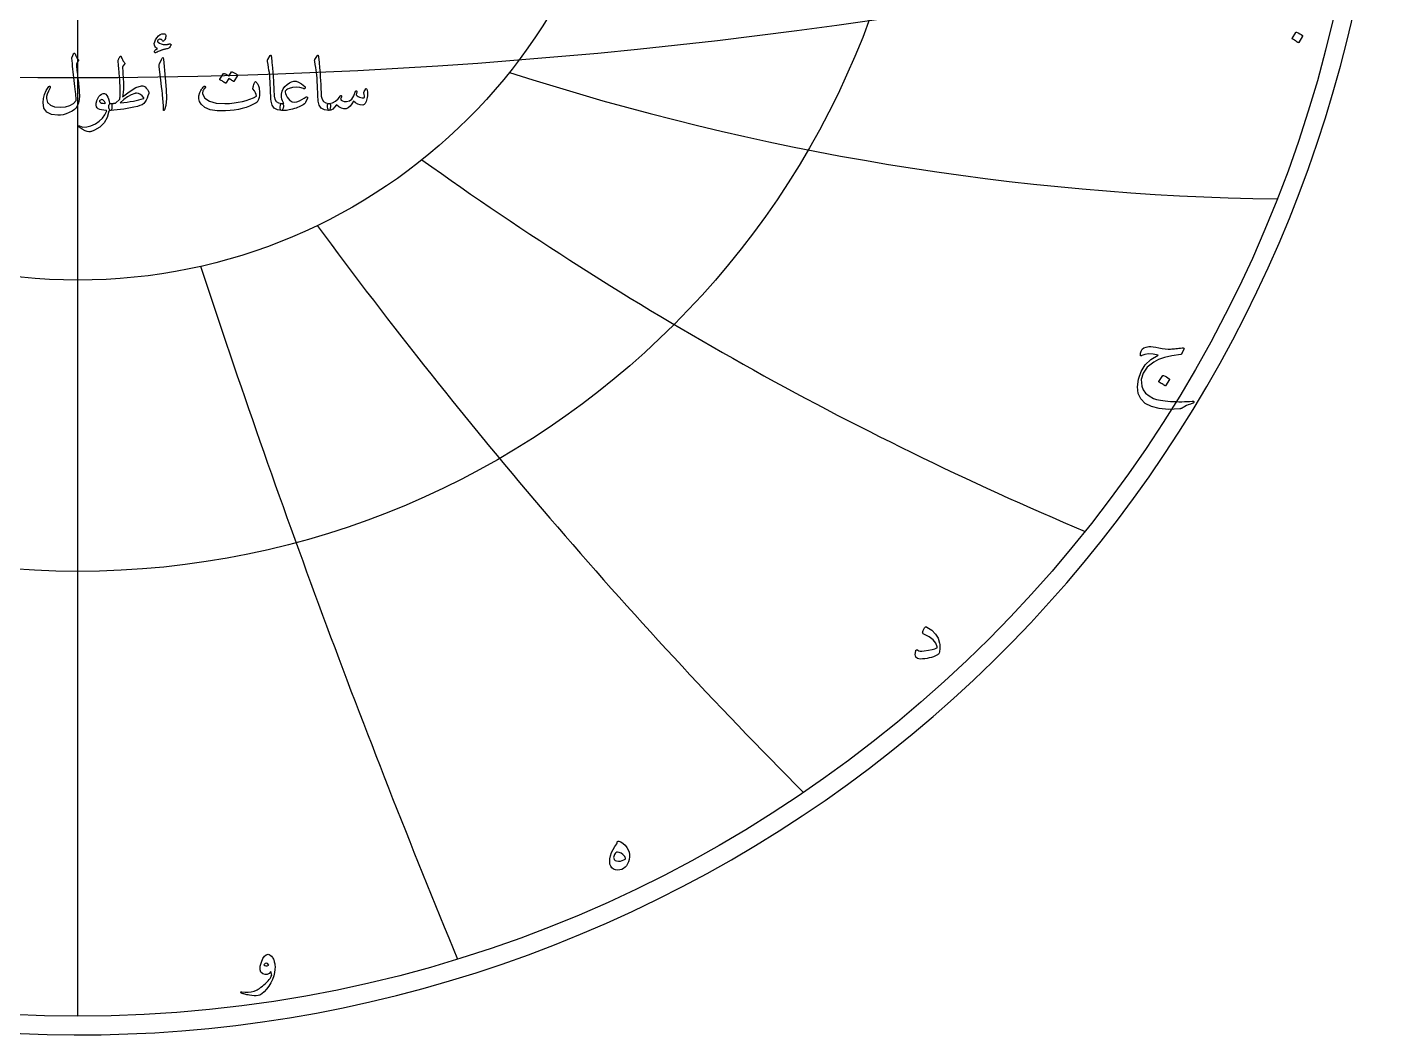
# Model space of a CAD drawing. Header units: millimetres. Extents: x -69 to 69, y -69 to 71.
# Drawn here: x -2.7 to 68.9, y -68.9 to -15.8 of the extents above; entities that cross this region are included whole.
import ezdxf

# ---------------------------------------------------------------- set-up
doc = ezdxf.new("R2010")
doc.units = ezdxf.units.MM
for name, color, linetype in [('CUT_OUTER', 1, 'Continuous'), ('ENGRAVE', 7, 'Continuous'), ('ENGRAVE_FINE', 8, 'Continuous'), ('TEXT', 5, 'Continuous')]:
    doc.layers.add(name, color=color, linetype=linetype)

msp = doc.modelspace()

# ---------------------------------------------------------------- linework, layer by layer
at = {"layer": 'CUT_OUTER'}
msp.add_arc((-0.0002, -0.0002), 68.9324, 142.382592, 87.802872, dxfattribs=at)
at = {"layer": 'ENGRAVE'}
for points in [[(0, -67.95), (0, 67.95)], [(0, -67.95), (0, -29.1157)]]:
    msp.add_lwpolyline(points, dxfattribs=at)
for radius in [67.95, 44.4794, 29.1157]:
    msp.add_circle((0, 0), radius, dxfattribs=at)
for centre, radius, start, end in [((65.1667, 112.872), 137.7142, 252.067378, 269.203087), ((122.6791, 122.6791), 179.1053, 234.296332, 247.148114), ((225.1133, 129.9693), 263.7166, 216.320899, 224.888753), ((501.8118, 134.4601), 521.4144, 198.198815, 202.482742)]:
    msp.add_arc(centre, radius, start, end, dxfattribs=at)
at = {"layer": 'ENGRAVE_FINE'}
msp.add_arc((0, 273.3699), 291.7938, 256.701805, 283.298195, dxfattribs=at)
at = {"layer": 'TEXT'}
for points in [[(4.776, -16.8983), (4.7237, -16.9081), (4.6751, -16.9173), (4.6302, -16.9261), (4.5892, -16.9344), (4.5521, -16.9425), (4.5194, -16.9505), (4.4909, -16.9585), (4.4666, -16.9666), (4.442, -16.9757), (4.4124, -16.9872), (4.3777, -17.0009), (4.338, -17.0168), (4.2933, -17.0353), (4.2436, -17.0565), (4.1888, -17.0805), (4.1291, -17.1072), (4.1047, -17.1153), (4.0838, -17.1153), (4.0665, -17.1072), (4.0527, -17.0911), (4.0444, -17.0517), (4.0678, -17.0058), (4.1228, -16.9533), (4.2094, -16.8942), (4.1431, -16.8566), (4.0929, -16.8159), (4.0587, -16.7722), (4.0407, -16.7255), (4.0371, -16.6373), (4.0587, -16.5416), (4.1054, -16.4384), (4.1773, -16.3276), (4.2629, -16.2284), (4.3511, -16.1599), (4.4418, -16.1219), (4.5349, -16.1146), (4.5869, -16.1277), (4.6223, -16.1548), (4.6412, -16.196), (4.6434, -16.2513), (4.6344, -16.311), (4.6193, -16.3658), (4.5982, -16.4155), (4.5711, -16.4602), (4.544, -16.4916), (4.5189, -16.5054), (4.4958, -16.5017), (4.4747, -16.4803), (4.4505, -16.4484), (4.4224, -16.4251), (4.3903, -16.4103), (4.3541, -16.404), (4.3162, -16.404), (4.2828, -16.412), (4.2539, -16.4281), (4.2295, -16.4522), (4.2117, -16.4813), (4.2064, -16.5085), (4.2137, -16.5336), (4.2335, -16.5567), (4.3079, -16.6117), (4.3983, -16.6521), (4.5048, -16.678), (4.6274, -16.6893), (4.638, -16.6889), (4.65, -16.6878), (4.6631, -16.6859), (4.6776, -16.6833), (4.6933, -16.6801), (4.7102, -16.6767), (4.7285, -16.6731), (4.7479, -16.6692), (4.769, -16.6653), (4.7881, -16.6617), (4.8052, -16.6583), (4.8202, -16.6551), (4.8336, -16.6525), (4.8454, -16.6506), (4.8557, -16.6495), (4.8645, -16.6491), (4.881, -16.6509), (4.8946, -16.6561), (4.9051, -16.6649), (4.9127, -16.6772), (4.9174, -16.689), (4.9197, -16.7003), (4.9195, -16.7111), (4.9167, -16.7214), (4.8778, -16.7943), (4.8413, -16.848), (4.8074, -16.8827), (4.776, -16.8983)], [(64.2459, -16.0442), (64.2513, -16.0388), (64.2588, -16.0356), (64.2684, -16.0345), (64.2802, -16.0356), (64.3636, -16.0694), (64.442, -16.1106), (64.5157, -16.1594), (64.5846, -16.2156), (64.5913, -16.2242), (64.5942, -16.2328), (64.5934, -16.2414), (64.5889, -16.2499), (64.3874, -16.5757), (64.3799, -16.5835), (64.3703, -16.5853), (64.3585, -16.5813), (64.3445, -16.5714), (64.3325, -16.5628), (64.3135, -16.55), (64.2875, -16.5328), (64.2545, -16.5114), (64.2141, -16.4857), (64.1656, -16.4557), (64.109, -16.4214), (64.0445, -16.3828), (64.0359, -16.3764), (64.0316, -16.3699), (64.0316, -16.3635), (64.0359, -16.3571)], [(-0.223, -17.1715), (-0.216, -17.1592), (-0.207, -17.1504), (-0.1959, -17.1451), (-0.1828, -17.1434), (-0.1698, -17.1457), (-0.1587, -17.1524), (-0.1497, -17.1637), (-0.1427, -17.1796), (-0.1052, -17.2717), (-0.0653, -17.3514), (-0.0229, -17.4184), (0.0221, -17.4729), (0.0354, -17.4925), (0.0392, -17.5151), (0.0334, -17.5407), (0.0181, -17.5694), (0.0083, -17.5832), (-0.001, -17.5965), (-0.0098, -17.6093), (-0.0181, -17.6216), (-0.0259, -17.6332), (-0.0332, -17.6437), (-0.0399, -17.6532), (-0.0462, -17.6618), (-0.0568, -17.6774), (-0.0643, -17.6959), (-0.0688, -17.7175), (-0.0703, -17.7422), (-0.0656, -17.8116), (-0.0593, -17.8873), (-0.0515, -17.9693), (-0.0422, -18.0576), (-0.0316, -18.1522), (-0.0201, -18.253), (-0.0075, -18.3601), (0.006, -18.4735), (0.0212, -18.5867), (0.0347, -18.693), (0.0463, -18.7926), (0.0563, -18.8854), (0.0647, -18.9717), (0.0718, -19.0517), (0.0777, -19.1254), (0.0824, -19.1929), (0.0877, -19.3925), (0.0713, -19.5816), (0.0334, -19.7602), (-0.0261, -19.9282), (-0.0841, -20.027), (-0.1738, -20.1181), (-0.2951, -20.2018), (-0.4481, -20.2779), (-0.6138, -20.3409), (-0.7696, -20.3854), (-0.9152, -20.4112), (-1.0509, -20.4185), (-1.3904, -20.3718), (-1.6335, -20.2437), (-1.7802, -20.0342), (-1.8304, -19.7434), (-1.8129, -19.5266), (-1.7561, -19.3144), (-1.6602, -19.1067), (-1.525, -18.9035), (-1.5147, -18.8917), (-1.5039, -18.8844), (-1.4926, -18.8817), (-1.4808, -18.8834), (-1.4683, -18.8882), (-1.4587, -18.8945), (-1.4522, -18.9023), (-1.4487, -18.9116), (-1.4462, -18.9254), (-1.4467, -18.9387), (-1.4502, -18.9515), (-1.4567, -18.9638), (-1.5489, -19.1434), (-1.6124, -19.2963), (-1.6474, -19.4227), (-1.6536, -19.5224), (-1.5866, -19.7371), (-1.4417, -19.8871), (-1.2189, -19.9722), (-0.9182, -19.9925), (-0.6472, -19.9632), (-0.4169, -19.8951), (-0.2273, -19.7883), (-0.0784, -19.6429), (-0.0815, -19.5727), (-0.0869, -19.4907), (-0.0946, -19.3969), (-0.1045, -19.2913), (-0.1169, -19.1736), (-0.1321, -19.0437), (-0.1501, -18.9014), (-0.1708, -18.7468), (-0.1904, -18.5873), (-0.209, -18.4303), (-0.2265, -18.2759), (-0.2431, -18.1239), (-0.2584, -17.9745), (-0.2723, -17.8275), (-0.2846, -17.6831), (-0.2954, -17.5412), (-0.3114, -17.4046), (-0.3107, -17.389), (-0.3084, -17.3745), (-0.3047, -17.3609), (-0.2994, -17.3483)], [(2.2283, -17.3162), (2.2378, -17.3059), (2.2464, -17.2991), (2.2539, -17.2958), (2.2604, -17.2961), (2.2682, -17.2996), (2.2755, -17.3061), (2.2823, -17.3157), (2.2886, -17.3282), (2.3141, -17.3825), (2.3383, -17.4327), (2.3613, -17.4789), (2.383, -17.5211), (2.4037, -17.5588), (2.4237, -17.5915), (2.4429, -17.6191), (2.4614, -17.6417), (2.4749, -17.6603), (2.4794, -17.6799), (2.4749, -17.7005), (2.4614, -17.7221), (2.381, -17.8225), (2.3707, -17.8399), (2.3639, -17.8597), (2.3606, -17.882), (2.3609, -17.9069), (2.374, -18.0965), (2.385, -18.2636), (2.3941, -18.408), (2.4011, -18.5298), (2.4064, -18.6292), (2.4101, -18.7066), (2.4124, -18.7619), (2.4131, -18.795), (2.4123, -18.893), (2.4096, -18.9859), (2.4052, -19.0738), (2.3991, -19.1567), (2.3914, -19.2345), (2.3825, -19.3074), (2.3723, -19.3752), (2.3609, -19.438), (2.6339, -19.229), (2.8702, -19.0683), (3.0699, -18.9558), (3.2329, -18.8915), (3.3055, -18.8744), (3.3706, -18.8673), (3.4281, -18.8704), (3.4781, -18.8834), (3.5486, -18.9201), (3.6157, -18.9779), (3.6792, -19.0567), (3.7393, -19.1567), (3.7486, -19.1805), (3.7523, -19.2079), (3.7506, -19.2388), (3.7433, -19.2732), (3.7033, -19.3968), (3.6559, -19.5143), (3.6009, -19.6258), (3.5383, -19.7313), (3.4776, -19.7991), (3.3917, -19.8579), (3.2806, -19.9076), (3.1445, -19.9483), (2.9623, -19.9886), (2.7813, -20.0252), (2.6016, -20.058), (2.4232, -20.087), (2.2462, -20.112), (2.0711, -20.1327), (1.8976, -20.1491), (1.726, -20.1613), (1.7066, -20.1558), (1.6888, -20.1392), (1.6725, -20.1116), (1.6577, -20.0729), (1.6446, -20.0254), (1.6376, -19.9795), (1.6366, -19.935), (1.6416, -19.8921), (1.6529, -19.8547), (1.6707, -19.8268), (1.6951, -19.8084), (1.726, -19.7997), (1.767, -19.7974), (1.8058, -19.7946), (1.8424, -19.7914), (1.8767, -19.7876), (1.9087, -19.7838), (1.9384, -19.7806), (1.9659, -19.7778), (1.9912, -19.7755), (2.2162, -19.5585), (2.2182, -19.5491), (2.2202, -19.5369), (2.2223, -19.522), (2.2243, -19.5043), (2.2263, -19.4838), (2.2283, -19.4606), (2.2303, -19.4346), (2.2323, -19.4058), (2.2341, -19.3746), (2.2353, -19.341), (2.2361, -19.3052), (2.2363, -19.2672), (2.2363, -19.2271), (2.2363, -19.1853), (2.2363, -19.1417), (2.2363, -19.0964), (2.2358, -19.0452), (2.2343, -18.9839), (2.2318, -18.9126), (2.2283, -18.8312), (2.2238, -18.7403), (2.2182, -18.6403), (2.2117, -18.5313), (2.2042, -18.4133), (2.1868, -18.1513), (2.171, -17.9441), (2.1567, -17.7916), (2.1439, -17.6939), (2.1336, -17.6311), (2.1268, -17.5834), (2.1236, -17.5508), (2.1238, -17.5332), (2.136, -17.5), (2.1484, -17.4689), (2.1611, -17.4398), (2.174, -17.4126), (2.1872, -17.387), (2.2007, -17.3624), (2.2143, -17.3388), (2.2283, -17.3162)], [(4.4104, -17.4689), (4.4488, -17.3945), (4.4797, -17.3684), (4.503, -17.3905), (4.5189, -17.4609), (4.6113, -18.4454), (4.6663, -19.0497), (4.6786, -19.5324), (4.6482, -19.8936), (4.5751, -20.1332), (4.5618, -20.1528), (4.55, -20.1633), (4.5397, -20.1648), (4.5309, -20.1573), (4.5239, -20.1455), (4.5189, -20.1302), (4.5158, -20.1113), (4.5148, -20.089), (4.5148, -19.9149), (4.5068, -19.7303), (4.4907, -19.5352), (4.4666, -19.3295), (4.4613, -19.2757), (4.4455, -19.1306), (4.4191, -18.894), (4.3822, -18.566), (4.2938, -17.8386), (4.2918, -17.7999), (4.2938, -17.7643), (4.2998, -17.7316), (4.3099, -17.702)], [(10.1488, -17.268), (10.1566, -17.2559), (10.1639, -17.2479), (10.1707, -17.2439), (10.177, -17.2439), (10.1865, -17.2491), (10.1951, -17.265), (10.2026, -17.2913), (10.2091, -17.3282), (10.2423, -17.6284), (10.2694, -17.9059), (10.2905, -18.1608), (10.3056, -18.3932), (10.3152, -18.5918), (10.3242, -18.7699), (10.3323, -18.9274), (10.3397, -19.0643), (10.3461, -19.1805), (10.3513, -19.2762), (10.3552, -19.3513), (10.3578, -19.4058), (10.3935, -19.5691), (10.4723, -19.6891), (10.5944, -19.766), (10.7597, -19.7997), (10.8056, -19.8117), (10.835, -19.8398), (10.8478, -19.884), (10.8441, -19.9443), (10.8252, -20.0393), (10.8049, -20.1071), (10.783, -20.1478), (10.7597, -20.1613), (10.5271, -20.1307), (10.3558, -20.0388), (10.2458, -19.8855), (10.1971, -19.6711), (10.1894, -19.5685), (10.1825, -19.4656), (10.1763, -19.3625), (10.1709, -19.2592), (10.166, -19.1556), (10.1614, -19.0517), (10.157, -18.9476), (10.1529, -18.8432), (10.1453, -18.6442), (10.1348, -18.465), (10.1212, -18.3056), (10.1046, -18.1661), (10.085, -18.0321), (10.0624, -17.8893), (10.0368, -17.7378), (10.0082, -17.5774), (10.0044, -17.5485), (10.0052, -17.5221), (10.0105, -17.4983), (10.0203, -17.4769)], [(12.6363, -17.268), (12.6441, -17.2559), (12.6514, -17.2479), (12.6582, -17.2439), (12.6645, -17.2439), (12.674, -17.2491), (12.6825, -17.265), (12.6901, -17.2913), (12.6966, -17.3282), (12.7298, -17.6284), (12.7569, -17.9059), (12.778, -18.1608), (12.793, -18.3932), (12.8027, -18.5918), (12.8116, -18.7699), (12.8198, -18.9274), (12.8272, -19.0643), (12.8336, -19.1805), (12.8388, -19.2762), (12.8427, -19.3513), (12.8453, -19.4058), (12.881, -19.5691), (12.9598, -19.6891), (13.0819, -19.766), (13.2471, -19.7997), (13.2931, -19.8117), (13.3225, -19.8398), (13.3353, -19.884), (13.3315, -19.9443), (13.3127, -20.0393), (13.2924, -20.1071), (13.2705, -20.1478), (13.2471, -20.1613), (13.0146, -20.1307), (12.8433, -20.0388), (12.7333, -19.8855), (12.6845, -19.6711), (12.6769, -19.5685), (12.67, -19.4656), (12.6638, -19.3625), (12.6584, -19.2592), (12.6535, -19.1556), (12.6489, -19.0517), (12.6445, -18.9476), (12.6403, -18.8432), (12.6328, -18.6442), (12.6223, -18.465), (12.6087, -18.3056), (12.5921, -18.1661), (12.5725, -18.0321), (12.5499, -17.8893), (12.5243, -17.7378), (12.4957, -17.5774), (12.4919, -17.5485), (12.4927, -17.5221), (12.4979, -17.4983), (12.5077, -17.4769)], [(8.1074, -18.132), (8.1124, -18.1269), (8.1195, -18.1239), (8.1285, -18.1229), (8.1396, -18.1239), (8.1791, -18.1387), (8.2174, -18.1551), (8.2545, -18.1729), (8.2903, -18.1922), (8.3251, -18.2133), (8.3591, -18.2364), (8.3924, -18.2616), (8.4249, -18.2887), (8.4312, -18.297), (8.4339, -18.3058), (8.4332, -18.315), (8.4289, -18.3248), (8.236, -18.6303), (8.2307, -18.6343), (8.223, -18.6343), (8.2127, -18.6303), (8.1998, -18.6222), (8.1911, -18.6148), (8.1767, -18.6046), (8.1569, -18.5917), (8.1315, -18.576), (8.1004, -18.5573), (8.0632, -18.5353), (8.02, -18.5101), (7.9708, -18.4816), (7.8181, -18.7187), (7.8111, -18.7259), (7.802, -18.7277), (7.791, -18.7239), (7.7779, -18.7146), (7.7666, -18.7066), (7.7488, -18.6946), (7.7244, -18.6785), (7.6935, -18.6584), (7.6556, -18.6343), (7.6101, -18.6061), (7.5571, -18.574), (7.4966, -18.5378), (7.4903, -18.5318), (7.4876, -18.5258), (7.4883, -18.5197), (7.4926, -18.5137), (7.6895, -18.2204), (7.6945, -18.2153), (7.7015, -18.2123), (7.7106, -18.2113), (7.7216, -18.2123), (7.7553, -18.2232), (7.7879, -18.2359), (7.8196, -18.2504), (7.8502, -18.2666), (7.8799, -18.2843), (7.9085, -18.3032), (7.9361, -18.3235), (7.9628, -18.3449)], [(1.6456, -20.2055), (1.5514, -20.5363), (1.3934, -20.8133), (1.1717, -21.0366), (0.8861, -21.2061), (0.8462, -21.2233), (0.8067, -21.2388), (0.7678, -21.2525), (0.7294, -21.2644), (0.6917, -21.2743), (0.655, -21.282), (0.6194, -21.2874), (0.5847, -21.2905), (0.4983, -21.2782), (0.3838, -21.2333), (0.2411, -21.1557), (0.0703, -21.0454), (0.052, -21.0296), (0.0412, -21.0143), (0.0379, -20.9994), (0.0422, -20.9851), (0.0517, -20.9741), (0.0643, -20.969), (0.0799, -20.9701), (0.0985, -20.9771), (0.276, -21.0346), (0.4752, -21.0343), (0.696, -20.9763), (0.9383, -20.8605), (1.1362, -20.7262), (1.3, -20.5682), (1.4296, -20.3866), (1.525, -20.1814), (1.5243, -20.1741), (1.522, -20.1684), (1.5183, -20.1641), (1.513, -20.1613), (1.3746, -20.1533), (1.2568, -20.1372), (1.1596, -20.1131), (1.083, -20.0809), (1.0237, -20.0312), (0.9866, -19.9624), (0.9715, -19.8745), (0.9785, -19.7675), (0.9808, -19.7533), (0.9835, -19.7389), (0.9868, -19.7242), (0.9906, -19.7092), (0.9948, -19.6938), (0.9996, -19.6776), (1.0049, -19.6606), (1.0107, -19.6429), (1.0579, -19.5281), (1.1151, -19.433), (1.1825, -19.3574), (1.2598, -19.3014), (1.3389, -19.2707), (1.4115, -19.2712), (1.4776, -19.3029), (1.5371, -19.3656), (1.5891, -19.4531), (1.6285, -19.5545), (1.6554, -19.6701), (1.6697, -19.7997), (1.6776, -19.7995), (1.6853, -19.7991), (1.6927, -19.7985), (1.6998, -19.7976), (1.707, -19.7968), (1.7144, -19.7961), (1.7221, -19.7958), (1.73, -19.7956), (1.7571, -19.8014), (1.7782, -19.8187), (1.7933, -19.8476), (1.8023, -19.8881), (1.8061, -19.9325), (1.8053, -19.9775), (1.8001, -20.0229), (1.7903, -20.0689), (1.7775, -20.1093), (1.7631, -20.1382), (1.7473, -20.1555), (1.73, -20.1613), (1.6536, -20.1613), (1.6531, -20.1686), (1.6516, -20.1784), (1.6491, -20.1907), (1.6456, -20.2055)], [(3.0923, -19.2531), (3.0719, -19.2539), (3.0511, -19.2561), (3.0297, -19.2599), (3.0079, -19.2652), (2.8105, -19.3428), (2.6161, -19.451), (2.4247, -19.5899), (2.2363, -19.7595), (2.4244, -19.7419), (2.603, -19.7213), (2.772, -19.6977), (2.9315, -19.6711), (3.0815, -19.6412), (3.2219, -19.6078), (3.3527, -19.5708), (3.474, -19.5304), (3.4853, -19.5256), (3.4911, -19.5194), (3.4914, -19.5116), (3.4861, -19.5023), (3.3997, -19.3963), (3.3053, -19.3194), (3.2028, -19.2717), (3.0923, -19.2531)], [(9.4175, -18.6664), (9.4445, -18.7003), (9.4692, -18.7377), (9.4917, -18.7787), (9.5119, -18.8231), (9.5299, -18.8709), (9.5456, -18.9216), (9.559, -18.9753), (9.5702, -19.0321), (9.5847, -19.1461), (9.5883, -19.2592), (9.5807, -19.3712), (9.5621, -19.4822), (9.534, -19.5811), (9.4978, -19.661), (9.4536, -19.7218), (9.4014, -19.7635), (9.2356, -19.8511), (9.0598, -19.9292), (8.874, -19.9978), (8.6781, -20.0568), (8.4721, -20.1058), (8.2561, -20.1442), (8.0301, -20.1721), (7.794, -20.1895), (7.3514, -20.1849), (6.9883, -20.1231), (6.7044, -20.0041), (6.5, -19.8278), (6.4161, -19.6899), (6.3774, -19.5415), (6.384, -19.3825), (6.4357, -19.2129), (6.4532, -19.1764), (6.4734, -19.1391), (6.4964, -19.1011), (6.5221, -19.0622), (6.5506, -19.0227), (6.5819, -18.9824), (6.6159, -18.9413), (6.6527, -18.8995), (6.665, -18.8877), (6.6778, -18.8804), (6.6911, -18.8776), (6.7049, -18.8794), (6.7142, -18.8829), (6.722, -18.8894), (6.7283, -18.899), (6.7331, -18.9116), (6.7353, -18.9234), (6.7341, -18.9347), (6.7293, -18.9455), (6.721, -18.9558), (6.6866, -18.9967), (6.6557, -19.0391), (6.6283, -19.0831), (6.6045, -19.1286), (6.5882, -19.172), (6.5794, -19.2139), (6.5781, -19.2544), (6.5844, -19.2933), (6.71, -19.5206), (6.9461, -19.6801), (7.2927, -19.7718), (7.7498, -19.7956), (8.0011, -19.786), (8.2405, -19.765), (8.4682, -19.7327), (8.6841, -19.6891), (8.8884, -19.6343), (9.0814, -19.5681), (9.2631, -19.4906), (9.4335, -19.4018), (9.417, -19.3189), (9.3793, -19.227), (9.3205, -19.126), (9.2407, -19.016), (9.2381, -19.0055), (9.2386, -18.9859), (9.2422, -18.9573), (9.2487, -18.9196), (9.2504, -18.9158), (9.2517, -18.9126), (9.2525, -18.9098), (9.2527, -18.9075), (9.2658, -18.8563), (9.2849, -18.799), (9.31, -18.7357), (9.3411, -18.6664), (9.3549, -18.6453), (9.3723, -18.6383), (9.3931, -18.6453), (9.4175, -18.6664)], [(12.1139, -19.5063), (12.0054, -19.7474), (11.9916, -19.7713), (11.9783, -19.7906), (11.9655, -19.8054), (11.9532, -19.8157), (11.8906, -19.8585), (11.8236, -19.8986), (11.752, -19.9359), (11.6759, -19.9704), (11.5955, -20.0027), (11.5111, -20.0332), (11.4227, -20.062), (11.3303, -20.089), (11.1575, -20.1312), (11.0048, -20.1573), (10.8722, -20.1673), (10.7597, -20.1613), (10.7167, -20.1417), (10.6883, -20.1031), (10.6745, -20.0453), (10.6753, -19.9684), (10.6856, -19.8991), (10.7004, -19.8479), (10.7197, -19.8147), (10.7436, -19.7997), (10.7476, -19.7997), (10.7516, -19.7997), (10.7556, -19.7997), (10.7597, -19.7997), (10.7896, -19.8027), (10.8189, -19.8037), (10.8478, -19.8027), (10.8762, -19.7997), (10.8275, -19.7276), (10.7898, -19.648), (10.7632, -19.5608), (10.7476, -19.4661), (10.7453, -19.2966), (10.7747, -19.1456), (10.8358, -19.0133), (10.9284, -18.8995), (11.0477, -18.7933), (11.1645, -18.7116), (11.2788, -18.6546), (11.3906, -18.6222), (11.5111, -18.6225), (11.6478, -18.6674), (11.8005, -18.7571), (11.9692, -18.8915), (11.9883, -18.9123), (11.9974, -18.9347), (11.9964, -18.9585), (11.9853, -18.9839), (11.9695, -19.0035), (11.9502, -19.014), (11.9273, -19.0155), (11.9009, -19.008), (11.7118, -18.9532), (11.5222, -18.9337), (11.3321, -18.9492), (11.1414, -19), (11.0658, -19.0319), (11.0078, -19.0673), (10.9674, -19.1062), (10.9445, -19.1486), (10.939, -19.2024), (10.9546, -19.2712), (10.9912, -19.3551), (11.049, -19.4541), (11.1193, -19.554), (11.1856, -19.6289), (11.2479, -19.6786), (11.3062, -19.7032), (11.433, -19.7158), (11.5604, -19.7012), (11.6882, -19.6595), (11.8165, -19.5907), (11.9331, -19.5103), (11.9934, -19.4721), (12.0416, -19.45), (12.0777, -19.444), (12.1019, -19.4541), (12.1117, -19.4664), (12.1169, -19.4792), (12.1177, -19.4925), (12.1139, -19.5063)], [(15.1961, -19.016), (15.2049, -19.01), (15.2152, -19.012), (15.227, -19.0221), (15.2403, -19.0401), (15.2547, -19.0708), (15.2655, -19.1145), (15.2727, -19.1713), (15.2765, -19.2411), (15.2778, -19.3204), (15.2735, -19.3978), (15.2637, -19.4731), (15.2484, -19.5465), (15.2037, -19.6891), (15.1539, -19.7916), (15.0992, -19.8539), (15.0394, -19.876), (14.898, -19.8677), (14.7672, -19.8308), (14.6469, -19.7652), (14.5371, -19.6711), (14.4618, -19.8195), (14.3723, -19.9353), (14.2689, -20.0184), (14.1513, -20.0689), (14.028, -20.0799), (13.9032, -20.0488), (13.7768, -19.9755), (13.649, -19.8599), (13.5455, -19.9918), (13.4441, -20.086), (13.3446, -20.1425), (13.2471, -20.1613), (13.2276, -20.1503), (13.209, -20.1171), (13.1914, -20.0619), (13.1748, -19.9845), (13.1688, -19.9082), (13.1788, -19.8519), (13.205, -19.8157), (13.2471, -19.7997), (13.4325, -19.7577), (13.5947, -19.6761), (13.7339, -19.5548), (13.8499, -19.3938), (13.8562, -19.385), (13.863, -19.3787), (13.8703, -19.3749), (13.8781, -19.3737), (13.8876, -19.3747), (13.8961, -19.3777), (13.9037, -19.3827), (13.9102, -19.3898), (13.914, -19.4114), (13.9052, -19.448), (13.8838, -19.4998), (13.8499, -19.5666), (13.8944, -19.6181), (13.9635, -19.656), (14.0571, -19.6804), (14.1754, -19.6912), (14.3229, -19.6603), (14.4517, -19.5595), (14.562, -19.389), (14.6536, -19.1486), (14.6582, -19.1363), (14.6637, -19.1275), (14.6702, -19.1223), (14.6777, -19.1205), (14.6891, -19.1215), (14.6988, -19.1245), (14.7071, -19.1296), (14.7139, -19.1366), (14.7189, -19.1466), (14.722, -19.1567), (14.723, -19.1667), (14.722, -19.1768), (14.6818, -19.3456), (14.7287, -19.3872), (14.7852, -19.4239), (14.8513, -19.4556), (14.9269, -19.4822), (15.0005, -19.4995), (15.0565, -19.5033), (15.0949, -19.4935), (15.1158, -19.4701), (15.1226, -19.4345), (15.1188, -19.3837), (15.1045, -19.3179), (15.0796, -19.2371), (15.0839, -19.2142), (15.1047, -19.1697), (15.1421, -19.1037), (15.1961, -19.016)], [(1.4527, -19.7554), (1.4105, -19.6819), (1.3643, -19.6299), (1.3141, -19.5995), (1.2598, -19.5907), (1.2274, -19.5992), (1.1985, -19.6128), (1.1732, -19.6314), (1.1513, -19.655), (1.1443, -19.6675), (1.1433, -19.6811), (1.1483, -19.6957), (1.1594, -19.7112), (1.2008, -19.7477), (1.2608, -19.7725), (1.3394, -19.7858), (1.4366, -19.7876), (1.4467, -19.7856), (1.4527, -19.7796), (1.4547, -19.7695), (1.4527, -19.7554)], [(58.331, -32.7615), (58.2281, -32.9929), (58.2187, -33.0082), (58.2077, -33.0197), (58.1951, -33.0275), (58.1809, -33.0315), (57.7054, -33.1065), (57.3076, -33.1987), (56.9874, -33.308), (56.745, -33.4344), (56.405, -33.7117), (56.1867, -34.0163), (56.09, -34.3483), (56.1149, -34.7075), (56.1904, -34.902), (56.3185, -35.074), (56.499, -35.2235), (56.7321, -35.3505), (56.8958, -35.4073), (57.0997, -35.4534), (57.3437, -35.4887), (57.628, -35.5134), (57.7791, -35.5206), (57.928, -35.5252), (58.0749, -35.527), (58.2195, -35.5262), (58.3615, -35.523), (58.5003, -35.5177), (58.6358, -35.5102), (58.7682, -35.5005), (58.7993, -35.4984), (58.8239, -35.5005), (58.8421, -35.5069), (58.8539, -35.5177), (58.8603, -35.5308), (58.8625, -35.5445), (58.8603, -35.5586), (58.8539, -35.5734), (58.8492, -35.5813), (58.8437, -35.5879), (58.8374, -35.5931), (58.8303, -35.597), (58.8227, -35.6003), (58.8148, -35.6039), (58.8066, -35.6078), (58.7982, -35.612), (58.6747, -35.6513), (58.5657, -35.6923), (58.4711, -35.7349), (58.391, -35.7791), (58.3397, -35.811), (58.2929, -35.8381), (58.2507, -35.8603), (58.2131, -35.8777), (58.1805, -35.8911), (58.1536, -35.9013), (58.1323, -35.9083), (58.1166, -35.912), (57.5305, -35.9337), (57.0322, -35.8917), (56.6217, -35.7858), (56.2992, -35.6162), (56.0661, -35.3837), (55.9284, -35.0933), (55.8861, -34.745), (55.9391, -34.3389), (56.0795, -33.9298), (56.2992, -33.5813), (56.5982, -33.2933), (56.9765, -33.0658), (56.7085, -33.0146), (56.4749, -33.0026), (56.2756, -33.0296), (56.1106, -33.0958), (56.0961, -33.1012), (56.0827, -33.1044), (56.0704, -33.1055), (56.0592, -33.1044), (56.0498, -33.1009), (56.0431, -33.0947), (56.0391, -33.0859), (56.0377, -33.0744), (56.0436, -33.0211), (56.0527, -32.9683), (56.065, -32.9161), (56.0806, -32.8643), (56.1352, -32.7639), (56.222, -32.6897), (56.341, -32.6417), (56.4921, -32.62), (56.5877, -32.6208), (56.7075, -32.6318), (56.8513, -32.653), (57.0193, -32.6843), (57.1926, -32.7157), (57.3526, -32.7368), (57.4991, -32.7478), (57.6323, -32.7486), (57.6963, -32.7458), (57.7641, -32.7416), (57.8356, -32.7362), (57.9109, -32.7293), (57.9899, -32.7209), (58.0727, -32.7106), (58.1592, -32.6984), (58.2495, -32.6843), (58.3012, -32.6827), (58.332, -32.695), (58.342, -32.7213), (58.331, -32.7615)], [(57.2251, -34.1503), (57.2304, -34.1449), (57.2379, -34.1417), (57.2476, -34.1406), (57.2594, -34.1417), (57.3427, -34.1755), (57.4212, -34.2167), (57.4948, -34.2655), (57.5637, -34.3217), (57.5704, -34.3303), (57.5733, -34.3389), (57.5725, -34.3475), (57.568, -34.356), (57.3665, -34.6818), (57.359, -34.6896), (57.3494, -34.6914), (57.3376, -34.6874), (57.3237, -34.6775), (57.3116, -34.6689), (57.2926, -34.6561), (57.2666, -34.6389), (57.2336, -34.6175), (57.1932, -34.5918), (57.1447, -34.5618), (57.0882, -34.5275), (57.0236, -34.4889), (57.015, -34.4825), (57.0107, -34.4761), (57.0107, -34.4696), (57.015, -34.4632)], [(44.5583, -47.6973), (44.5753, -47.6463), (44.592, -47.6003), (44.6085, -47.5595), (44.6247, -47.5237), (44.6404, -47.4928), (44.6553, -47.4664), (44.6693, -47.4445), (44.6826, -47.4273), (44.7032, -47.4107), (44.7265, -47.4037), (44.7525, -47.4064), (44.7812, -47.4187), (45.0349, -47.5888), (45.2302, -47.7863), (45.3671, -48.011), (45.4456, -48.2631), (45.4566, -48.3352), (45.4638, -48.4057), (45.4673, -48.4745), (45.467, -48.5417), (45.4627, -48.6068), (45.4542, -48.6693), (45.4413, -48.729), (45.4242, -48.7861), (45.4089, -48.8166), (45.3888, -48.8439), (45.3639, -48.8681), (45.3341, -48.8889), (45.2318, -48.939), (45.1262, -48.9822), (45.0175, -49.0183), (44.9055, -49.0475), (44.7908, -49.0703), (44.674, -49.0872), (44.5551, -49.0982), (44.434, -49.1033), (44.2904, -49.0792), (44.2025, -48.9983), (44.1704, -48.8606), (44.1939, -48.6661), (44.202, -48.6449), (44.2132, -48.6285), (44.2277, -48.617), (44.2454, -48.6103), (44.2606, -48.6122), (44.2765, -48.6178), (44.2928, -48.6272), (44.3097, -48.6403), (44.3619, -48.6685), (44.4329, -48.6843), (44.5227, -48.6878), (44.6312, -48.6789), (44.8666, -48.6446), (45.0587, -48.606), (45.2074, -48.5632), (45.3127, -48.516), (45.3181, -48.5096), (45.3213, -48.4989), (45.3223, -48.4839), (45.3213, -48.4646), (45.2487, -48.2621), (45.108, -48.0831), (44.8993, -47.9277), (44.6226, -47.7959), (44.5864, -47.7769), (44.5636, -47.7541), (44.5543, -47.7276), (44.5583, -47.6973)], [(28.4604, -58.738), (28.4971, -58.7212), (28.5387, -58.7177), (28.585, -58.7276), (28.6362, -58.7509), (28.7634, -58.8361), (28.8709, -58.9331), (28.9585, -59.0418), (29.0263, -59.1624), (29.0731, -59.288), (29.0981, -59.4164), (29.101, -59.5474), (29.082, -59.6811), (29.0474, -59.803), (28.9995, -59.9115), (28.9381, -60.0066), (28.8634, -60.0883), (28.779, -60.1539), (28.6887, -60.2008), (28.5925, -60.2289), (28.4904, -60.2383), (28.357, -60.2287), (28.2483, -60.1912), (28.1641, -60.1258), (28.1047, -60.0326), (28.069, -59.9192), (28.0564, -59.7893), (28.0669, -59.6428), (28.1004, -59.4796), (28.1548, -59.3103), (28.2279, -59.1495), (28.3198, -58.9974), (28.4304, -58.8538), (28.4342, -58.8471), (28.4369, -58.8356), (28.4385, -58.8192), (28.439, -58.7981), (28.4404, -58.775), (28.4444, -58.7573), (28.4511, -58.745), (28.4604, -58.738)], [(28.8677, -59.6596), (28.8856, -59.6371), (28.888, -59.6082), (28.8749, -59.5728), (28.8462, -59.531), (28.7468, -59.4228), (28.6501, -59.3467), (28.5561, -59.3028), (28.4647, -59.291), (28.4213, -59.2988), (28.3811, -59.3221), (28.3442, -59.3609), (28.3104, -59.4153), (28.2834, -59.474), (28.2665, -59.5257), (28.2598, -59.5704), (28.2633, -59.6082), (28.2933, -59.6776), (28.3447, -59.7271), (28.4176, -59.7569), (28.5119, -59.7668), (28.6161, -59.7601), (28.7101, -59.74), (28.794, -59.7065), (28.8677, -59.6596)], [(9.6825, -65.0898), (9.7607, -64.9082), (9.8454, -64.7791), (9.9365, -64.7024), (10.034, -64.6783), (10.0951, -64.689), (10.154, -64.7212), (10.2108, -64.7748), (10.2654, -64.8498), (10.2917, -64.8932), (10.3147, -64.9377), (10.3346, -64.9832), (10.3512, -65.0298), (10.3654, -65.0778), (10.378, -65.1273), (10.3889, -65.1785), (10.3983, -65.2313), (10.4072, -65.3489), (10.3994, -65.4874), (10.375, -65.6468), (10.334, -65.8271), (10.2735, -66.0138), (10.1904, -66.1925), (10.0849, -66.3632), (9.9568, -66.5258), (9.8226, -66.6675), (9.7028, -66.7712), (9.5976, -66.8368), (9.5067, -66.8644), (9.414, -66.8692), (9.3074, -66.8666), (9.1869, -66.8564), (9.0524, -66.8387), (8.9842, -66.8276), (8.9211, -66.8157), (8.8631, -66.8029), (8.8102, -66.7894), (8.7621, -66.7756), (8.7186, -66.7621), (8.6796, -66.7488), (8.6452, -66.7358), (8.6248, -66.7246), (8.6109, -66.7122), (8.6034, -66.6988), (8.6023, -66.6844), (8.609, -66.6699), (8.6205, -66.6608), (8.6369, -66.6571), (8.658, -66.6587), (8.8233, -66.6747), (8.9849, -66.6758), (9.1427, -66.6619), (9.2967, -66.6329), (9.3443, -66.6182), (9.3969, -66.5954), (9.4546, -66.5646), (9.5175, -66.5258), (9.5854, -66.4789), (9.6584, -66.424), (9.7365, -66.361), (9.8196, -66.29), (9.9011, -66.2166), (9.974, -66.1464), (10.0383, -66.0795), (10.094, -66.0157), (10.1409, -65.9549), (10.1786, -65.8967), (10.2073, -65.8413), (10.2269, -65.7885), (10.2156, -65.7087), (10.2033, -65.6492), (10.1899, -65.6101), (10.1754, -65.5913), (10.0884, -65.6939), (9.99, -65.7489), (9.8805, -65.7561), (9.7596, -65.7156), (9.66, -65.6283), (9.6139, -65.4949), (9.6214, -65.3154), (9.6825, -65.0898)], [(10.0725, -65.2484), (10.0093, -65.1718), (9.944, -65.1434), (9.8764, -65.1632), (9.8068, -65.2313), (9.8636, -65.2774), (9.9268, -65.2956), (9.9965, -65.2859), (10.0725, -65.2484)]]:
    msp.add_lwpolyline(points, close=True, dxfattribs=at)

doc.saveas('drawing.dxf')
